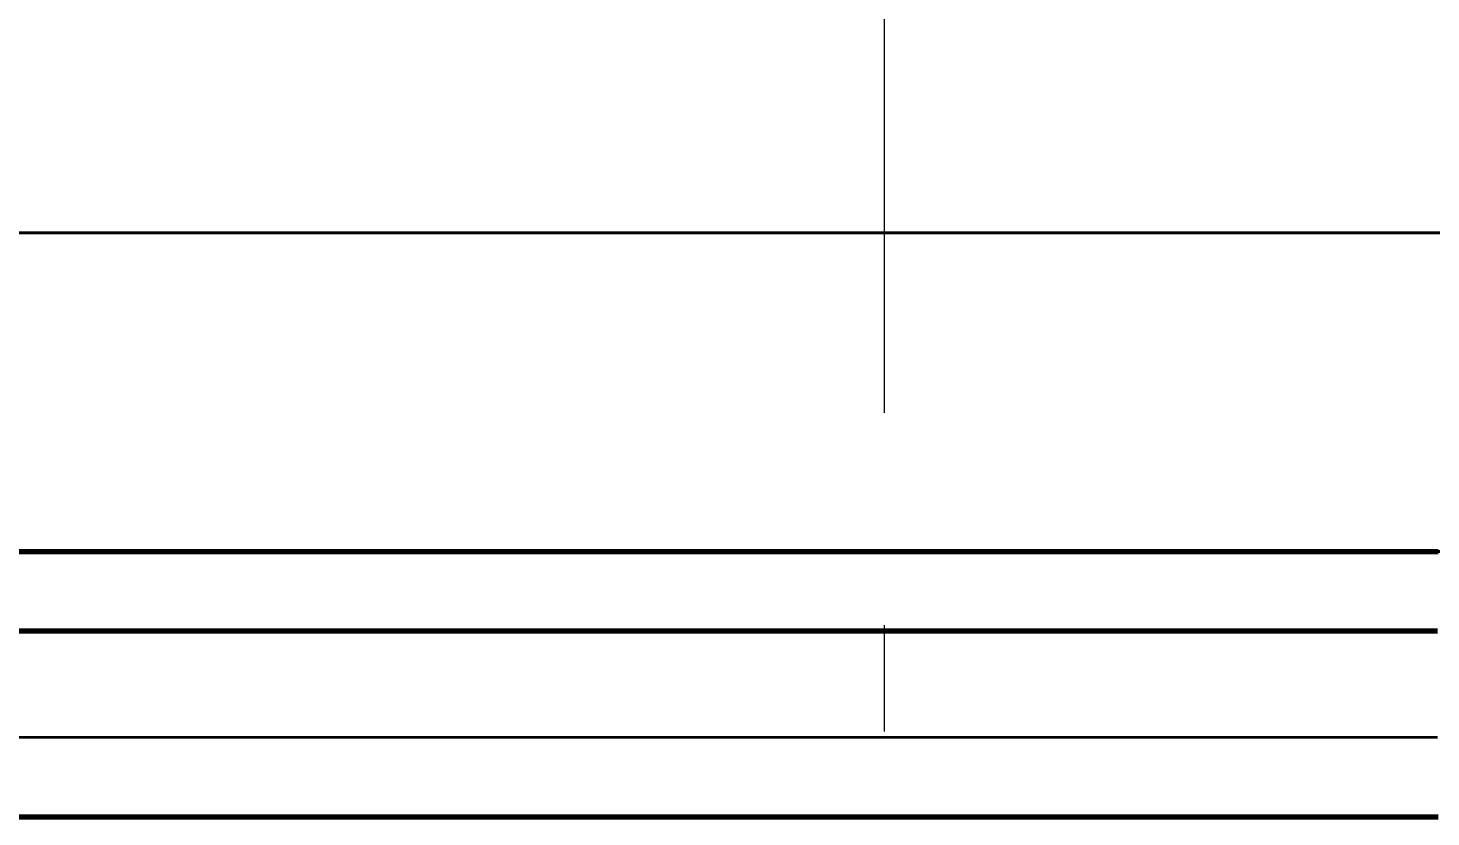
# Model space of a CAD drawing. Header units: millimetres. Extents: x 0 to 1554, y 0 to 420.
# Drawn here: x 118.66 to 131.87, y 304.7 to 312.12 of the extents above; entities that cross this region are included whole.
import ezdxf

# ---------------------------------------------------------------- set-up
doc = ezdxf.new("R2010")
doc.units = ezdxf.units.MM
doc.linetypes.add('IRAM-E-TRAZOS', pattern=[5, 4, -1])
doc.linetypes.add('IRAM-F-TRAZO-PUNTO', pattern=[20, 15, -2, 1, -2])
for name, color, linetype, lineweight in [('01-VISIBLE', 7, 'CONTINUOUS', 70), ('02-OCULTA', 4, 'IRAM-E-TRAZOS', 35), ('03-EJE', 1, 'IRAM-F-TRAZO-PUNTO', 18), ('04-COTA', 3, 'CONTINUOUS', 18)]:
    doc.layers.add(name, color=color, linetype=linetype, lineweight=lineweight)
doc.styles.add('ISO3098', font='isocpeur.ttf')
doc.dimstyles.new('FLAMA-IRAM', dxfattribs={"dimtxt": 3.5, "dimasz": 3.5, "dimexe": 2, "dimexo": 1.5, "dimgap": 1, "dimtad": 1, "dimdec": 1, "dimtxsty": 'ISO3098', "dimblk": 'IRAM_FLECHA', "dimblk1": 'IRAM_FLECHA', "dimblk2": 'IRAM_FLECHA', "dimcen": 2.5, "dimclrd": 256, "dimclre": 256, "dimclrt": 256, "dimazin": 3, "dimtfac": 1, "dimtmove": 0, "dimatfit": 3, "dimlwd": 18, "dimlwe": 18})

# ---------------------------------------------------------------- blocks, each defined once
blk = doc.blocks.new('IRAM_FLECHA')
blk.add_solid([(0, 0), (-1, 0.125), (-1, -0.125)])

msp = doc.modelspace()

# ---------------------------------------------------------------- linework, layer by layer
at = {"layer": '01-VISIBLE'}
for points in [[(118.503, 307.195), (118.704, 307.195), (118.904, 307.195), (119.105, 307.195), (119.306, 307.195), (119.506, 307.195), (119.707, 307.195), (119.907, 307.195), (120.108, 307.195), (120.308, 307.195), (120.509, 307.195), (120.709, 307.195), (120.91, 307.195), (121.11, 307.195), (121.311, 307.195), (121.511, 307.195), (121.712, 307.195), (121.912, 307.195), (122.113, 307.195), (122.313, 307.195), (122.514, 307.195), (122.714, 307.195), (122.915, 307.195), (123.116, 307.195), (123.316, 307.195), (123.517, 307.195), (123.717, 307.195), (123.918, 307.195), (124.118, 307.195), (124.319, 307.195), (124.519, 307.195), (124.72, 307.195), (124.92, 307.195), (125.121, 307.195), (125.321, 307.195), (125.522, 307.195), (125.722, 307.195), (125.923, 307.195), (126.123, 307.195), (126.324, 307.195), (126.524, 307.195), (126.725, 307.195), (126.926, 307.195), (127.126, 307.195), (127.327, 307.195), (127.527, 307.195), (127.728, 307.195), (127.928, 307.195), (128.129, 307.195), (128.329, 307.195), (128.53, 307.195), (128.73, 307.195), (128.931, 307.195), (129.131, 307.195), (129.332, 307.195), (129.532, 307.195), (129.733, 307.195), (129.933, 307.195), (130.134, 307.195), (130.334, 307.195), (130.535, 307.195), (130.736, 307.195), (130.936, 307.195), (131.137, 307.195), (131.337, 307.195), (131.538, 307.195), (131.738, 307.195), (131.939, 307.195)], [(131.932, 306.445), (131.732, 306.445), (131.531, 306.445), (131.331, 306.445), (131.131, 306.445), (130.931, 306.445), (130.73, 306.445), (130.53, 306.445), (130.33, 306.445), (130.13, 306.445), (129.929, 306.445), (129.729, 306.445), (129.529, 306.445), (129.328, 306.445), (129.128, 306.445), (128.928, 306.445), (128.728, 306.445), (128.527, 306.445), (128.327, 306.445), (128.127, 306.445), (127.927, 306.445), (127.726, 306.445), (127.526, 306.445), (127.326, 306.445), (127.126, 306.445), (126.925, 306.445), (126.725, 306.445), (126.525, 306.445), (126.324, 306.445), (126.124, 306.445), (125.924, 306.445), (125.724, 306.445), (125.523, 306.445), (125.323, 306.445), (125.123, 306.445), (124.923, 306.445), (124.722, 306.445), (124.522, 306.445), (124.322, 306.445), (124.122, 306.445), (123.921, 306.445), (123.721, 306.445), (123.521, 306.445), (123.32, 306.445), (123.12, 306.445), (122.92, 306.445), (122.72, 306.445), (122.519, 306.445), (122.319, 306.445), (122.119, 306.445), (121.919, 306.445), (121.718, 306.445), (121.518, 306.445), (121.318, 306.445), (121.118, 306.445), (120.917, 306.445), (120.717, 306.445), (120.517, 306.445), (120.316, 306.445), (120.116, 306.445), (119.916, 306.445), (119.716, 306.445), (119.515, 306.445), (119.315, 306.445), (119.115, 306.445), (118.915, 306.445), (118.714, 306.445), (118.514, 306.445)], [(118.503, 304.695), (118.704, 304.695), (118.904, 304.695), (119.105, 304.695), (119.306, 304.695), (119.506, 304.695), (119.707, 304.695), (119.907, 304.695), (120.108, 304.695), (120.308, 304.695), (120.509, 304.695), (120.709, 304.695), (120.91, 304.695), (121.11, 304.695), (121.311, 304.695), (121.511, 304.695), (121.712, 304.695), (121.912, 304.695), (122.113, 304.695), (122.313, 304.695), (122.514, 304.695), (122.714, 304.695), (122.915, 304.695), (123.116, 304.695), (123.316, 304.695), (123.517, 304.695), (123.717, 304.695), (123.918, 304.695), (124.118, 304.695), (124.319, 304.695), (124.519, 304.695), (124.72, 304.695), (124.92, 304.695), (125.121, 304.695), (125.321, 304.695), (125.522, 304.695), (125.722, 304.695), (125.923, 304.695), (126.123, 304.695), (126.324, 304.695), (126.524, 304.695), (126.725, 304.695), (126.926, 304.695), (127.126, 304.695), (127.327, 304.695), (127.527, 304.695), (127.728, 304.695), (127.928, 304.695), (128.129, 304.695), (128.329, 304.695), (128.53, 304.695), (128.73, 304.695), (128.931, 304.695), (129.131, 304.695), (129.332, 304.695), (129.532, 304.695), (129.733, 304.695), (129.933, 304.695), (130.134, 304.695), (130.334, 304.695), (130.535, 304.695), (130.736, 304.695), (130.936, 304.695), (131.137, 304.695), (131.337, 304.695), (131.538, 304.695), (131.738, 304.695), (131.939, 304.695)]]:
    msp.add_lwpolyline(points, dxfattribs=at)
at = {"layer": '02-OCULTA'}
for points in [[(131.925, 310.195), (131.725, 310.195), (131.525, 310.195), (131.325, 310.195), (131.125, 310.195), (130.925, 310.195), (130.725, 310.195), (130.525, 310.195), (130.325, 310.195), (130.125, 310.195), (129.925, 310.195), (129.725, 310.195), (129.525, 310.195), (129.325, 310.195), (129.125, 310.195), (128.925, 310.195), (128.725, 310.195), (128.525, 310.195), (128.325, 310.195), (128.125, 310.195), (127.925, 310.195), (127.725, 310.195), (127.525, 310.195), (127.325, 310.195), (127.125, 310.195), (126.925, 310.195), (126.725, 310.195), (126.525, 310.195), (126.325, 310.195), (126.125, 310.195), (125.925, 310.195), (125.725, 310.195), (125.525, 310.195), (125.325, 310.195), (125.125, 310.195), (124.925, 310.195), (124.725, 310.195), (124.525, 310.195), (124.325, 310.195), (124.125, 310.195), (123.925, 310.195), (123.725, 310.195), (123.525, 310.195), (123.325, 310.195), (123.125, 310.195), (122.925, 310.195), (122.725, 310.195), (122.525, 310.195), (122.325, 310.195), (122.125, 310.195), (121.925, 310.195), (121.725, 310.195), (121.525, 310.195), (121.325, 310.195), (121.125, 310.195), (120.925, 310.195), (120.725, 310.195), (120.525, 310.195), (120.325, 310.195), (120.125, 310.195), (119.925, 310.195), (119.725, 310.195), (119.525, 310.195), (119.325, 310.195), (119.125, 310.195), (118.925, 310.195), (118.725, 310.195), (118.525, 310.195)], [(118.525, 310.195), (118.725, 310.195), (118.925, 310.195), (119.125, 310.195), (119.325, 310.195), (119.525, 310.195), (119.725, 310.195), (119.925, 310.195), (120.125, 310.195), (120.325, 310.195), (120.525, 310.195), (120.725, 310.195), (120.925, 310.195), (121.125, 310.195), (121.325, 310.195), (121.525, 310.195), (121.725, 310.195), (121.925, 310.195), (122.125, 310.195), (122.325, 310.195), (122.525, 310.195), (122.725, 310.195), (122.925, 310.195), (123.125, 310.195), (123.325, 310.195), (123.525, 310.195), (123.725, 310.195), (123.925, 310.195), (124.125, 310.195), (124.325, 310.195), (124.525, 310.195), (124.725, 310.195), (124.925, 310.195), (125.125, 310.195), (125.325, 310.195), (125.525, 310.195), (125.725, 310.195), (125.925, 310.195), (126.125, 310.195), (126.325, 310.195), (126.525, 310.195), (126.725, 310.195), (126.925, 310.195), (127.125, 310.195), (127.325, 310.195), (127.525, 310.195), (127.725, 310.195), (127.925, 310.195), (128.125, 310.195), (128.325, 310.195), (128.525, 310.195), (128.725, 310.195), (128.925, 310.195), (129.125, 310.195), (129.325, 310.195), (129.525, 310.195), (129.725, 310.195), (129.925, 310.195), (130.125, 310.195), (130.325, 310.195), (130.525, 310.195), (130.725, 310.195), (130.925, 310.195), (131.125, 310.195), (131.325, 310.195), (131.525, 310.195), (131.725, 310.195), (131.925, 310.195)], [(132.04, 310.195), (131.839, 310.195), (131.639, 310.195), (131.438, 310.195), (131.237, 310.195), (131.037, 310.195), (130.836, 310.195), (130.636, 310.195), (130.435, 310.195), (130.235, 310.195), (130.034, 310.195), (129.834, 310.195), (129.633, 310.195), (129.432, 310.195), (129.232, 310.195), (129.031, 310.195), (128.831, 310.195), (128.63, 310.195), (128.43, 310.195), (128.229, 310.195), (128.029, 310.195), (127.828, 310.195), (127.627, 310.195), (127.427, 310.195), (127.226, 310.195), (127.026, 310.195), (126.825, 310.195), (126.625, 310.195), (126.424, 310.195), (126.224, 310.195), (126.023, 310.195), (125.823, 310.195), (125.622, 310.195), (125.421, 310.195), (125.221, 310.195), (125.02, 310.195), (124.82, 310.195), (124.619, 310.195), (124.419, 310.195), (124.218, 310.195), (124.018, 310.195), (123.817, 310.195), (123.616, 310.195), (123.416, 310.195), (123.215, 310.195), (123.015, 310.195), (122.814, 310.195), (122.614, 310.195), (122.413, 310.195), (122.213, 310.195), (122.012, 310.195), (121.811, 310.195), (121.611, 310.195), (121.41, 310.195), (121.21, 310.195), (121.009, 310.195), (120.809, 310.195), (120.608, 310.195), (120.408, 310.195), (120.207, 310.195), (120.006, 310.195), (119.806, 310.195), (119.605, 310.195), (119.405, 310.195), (119.204, 310.195), (119.004, 310.195), (118.803, 310.195), (118.603, 310.195)], [(118.603, 310.195), (118.803, 310.195), (119.004, 310.195), (119.204, 310.195), (119.405, 310.195), (119.605, 310.195), (119.806, 310.195), (120.006, 310.195), (120.207, 310.195), (120.408, 310.195), (120.608, 310.195), (120.809, 310.195), (121.009, 310.195), (121.21, 310.195), (121.41, 310.195), (121.611, 310.195), (121.811, 310.195), (122.012, 310.195), (122.213, 310.195), (122.413, 310.195), (122.614, 310.195), (122.814, 310.195), (123.015, 310.195), (123.215, 310.195), (123.416, 310.195), (123.616, 310.195), (123.817, 310.195), (124.018, 310.195), (124.218, 310.195), (124.419, 310.195), (124.619, 310.195), (124.82, 310.195), (125.02, 310.195), (125.221, 310.195), (125.421, 310.195), (125.622, 310.195), (125.823, 310.195), (126.023, 310.195), (126.224, 310.195), (126.424, 310.195), (126.625, 310.195), (126.825, 310.195), (127.026, 310.195), (127.226, 310.195), (127.427, 310.195), (127.627, 310.195), (127.828, 310.195), (128.029, 310.195), (128.229, 310.195), (128.43, 310.195), (128.63, 310.195), (128.831, 310.195), (129.031, 310.195), (129.232, 310.195), (129.432, 310.195), (129.633, 310.195), (129.834, 310.195), (130.034, 310.195), (130.235, 310.195), (130.435, 310.195), (130.636, 310.195), (130.836, 310.195), (131.037, 310.195), (131.237, 310.195), (131.438, 310.195), (131.639, 310.195), (131.839, 310.195), (132.04, 310.195)], [(131.939, 307.195), (131.738, 307.195), (131.538, 307.195), (131.337, 307.195), (131.137, 307.195), (130.936, 307.195), (130.736, 307.195), (130.535, 307.195), (130.334, 307.195), (130.134, 307.195), (129.933, 307.195), (129.733, 307.195), (129.532, 307.195), (129.332, 307.195), (129.131, 307.195), (128.931, 307.195), (128.73, 307.195), (128.53, 307.195), (128.329, 307.195), (128.129, 307.195), (127.928, 307.195), (127.728, 307.195), (127.527, 307.195), (127.327, 307.195), (127.126, 307.195), (126.926, 307.195), (126.725, 307.195), (126.524, 307.195), (126.324, 307.195), (126.123, 307.195), (125.923, 307.195), (125.722, 307.195), (125.522, 307.195), (125.321, 307.195), (125.121, 307.195), (124.92, 307.195), (124.72, 307.195), (124.519, 307.195), (124.319, 307.195), (124.118, 307.195), (123.918, 307.195), (123.717, 307.195), (123.517, 307.195), (123.316, 307.195), (123.116, 307.195), (122.915, 307.195), (122.714, 307.195), (122.514, 307.195), (122.313, 307.195), (122.113, 307.195), (121.912, 307.195), (121.712, 307.195), (121.511, 307.195), (121.311, 307.195), (121.11, 307.195), (120.91, 307.195), (120.709, 307.195), (120.509, 307.195), (120.308, 307.195), (120.108, 307.195), (119.907, 307.195), (119.707, 307.195), (119.506, 307.195), (119.306, 307.195), (119.105, 307.195), (118.904, 307.195), (118.704, 307.195), (118.503, 307.195)], [(131.925, 307.195), (131.725, 307.195), (131.525, 307.195), (131.325, 307.195), (131.125, 307.195), (130.925, 307.195), (130.725, 307.195), (130.525, 307.195), (130.325, 307.195), (130.125, 307.195), (129.925, 307.195), (129.725, 307.195), (129.525, 307.195), (129.325, 307.195), (129.125, 307.195), (128.925, 307.195), (128.725, 307.195), (128.525, 307.195), (128.325, 307.195), (128.125, 307.195), (127.925, 307.195), (127.725, 307.195), (127.525, 307.195), (127.325, 307.195), (127.125, 307.195), (126.925, 307.195), (126.725, 307.195), (126.525, 307.195), (126.325, 307.195), (126.125, 307.195), (125.925, 307.195), (125.725, 307.195), (125.525, 307.195), (125.325, 307.195), (125.125, 307.195), (124.925, 307.195), (124.725, 307.195), (124.525, 307.195), (124.325, 307.195), (124.125, 307.195), (123.925, 307.195), (123.725, 307.195), (123.525, 307.195), (123.325, 307.195), (123.125, 307.195), (122.925, 307.195), (122.725, 307.195), (122.525, 307.195), (122.325, 307.195), (122.125, 307.195), (121.925, 307.195), (121.725, 307.195), (121.525, 307.195), (121.325, 307.195), (121.125, 307.195), (120.925, 307.195), (120.725, 307.195), (120.525, 307.195), (120.325, 307.195), (120.125, 307.195), (119.925, 307.195), (119.725, 307.195), (119.525, 307.195), (119.325, 307.195), (119.125, 307.195), (118.925, 307.195), (118.725, 307.195), (118.525, 307.195)], [(118.525, 307.195), (118.725, 307.195), (118.925, 307.195), (119.125, 307.195), (119.325, 307.195), (119.525, 307.195), (119.725, 307.195), (119.925, 307.195), (120.125, 307.195), (120.325, 307.195), (120.525, 307.195), (120.725, 307.195), (120.925, 307.195), (121.125, 307.195), (121.325, 307.195), (121.525, 307.195), (121.725, 307.195), (121.925, 307.195), (122.125, 307.195), (122.325, 307.195), (122.525, 307.195), (122.725, 307.195), (122.925, 307.195), (123.125, 307.195), (123.325, 307.195), (123.525, 307.195), (123.725, 307.195), (123.925, 307.195), (124.125, 307.195), (124.325, 307.195), (124.525, 307.195), (124.725, 307.195), (124.925, 307.195), (125.125, 307.195), (125.325, 307.195), (125.525, 307.195), (125.725, 307.195), (125.925, 307.195), (126.125, 307.195), (126.325, 307.195), (126.525, 307.195), (126.725, 307.195), (126.925, 307.195), (127.125, 307.195), (127.325, 307.195), (127.525, 307.195), (127.725, 307.195), (127.925, 307.195), (128.125, 307.195), (128.325, 307.195), (128.525, 307.195), (128.725, 307.195), (128.925, 307.195), (129.125, 307.195), (129.325, 307.195), (129.525, 307.195), (129.725, 307.195), (129.925, 307.195), (130.125, 307.195), (130.325, 307.195), (130.525, 307.195), (130.725, 307.195), (130.925, 307.195), (131.125, 307.195), (131.325, 307.195), (131.525, 307.195), (131.725, 307.195), (131.925, 307.195)], [(131.925, 307.195), (131.725, 307.195), (131.525, 307.195), (131.325, 307.195), (131.125, 307.195), (130.925, 307.195), (130.725, 307.195), (130.525, 307.195), (130.325, 307.195), (130.125, 307.195), (129.925, 307.195), (129.725, 307.195), (129.525, 307.195), (129.325, 307.195), (129.125, 307.195), (128.925, 307.195), (128.725, 307.195), (128.525, 307.195), (128.325, 307.195), (128.125, 307.195), (127.925, 307.195), (127.725, 307.195), (127.525, 307.195), (127.325, 307.195), (127.125, 307.195), (126.925, 307.195), (126.725, 307.195), (126.525, 307.195), (126.325, 307.195), (126.125, 307.195), (125.925, 307.195), (125.725, 307.195), (125.525, 307.195), (125.325, 307.195), (125.125, 307.195), (124.925, 307.195), (124.725, 307.195), (124.525, 307.195), (124.325, 307.195), (124.125, 307.195), (123.925, 307.195), (123.725, 307.195), (123.525, 307.195), (123.325, 307.195), (123.125, 307.195), (122.925, 307.195), (122.725, 307.195), (122.525, 307.195), (122.325, 307.195), (122.125, 307.195), (121.925, 307.195), (121.725, 307.195), (121.525, 307.195), (121.325, 307.195), (121.125, 307.195), (120.925, 307.195), (120.725, 307.195), (120.525, 307.195), (120.325, 307.195), (120.125, 307.195), (119.925, 307.195), (119.725, 307.195), (119.525, 307.195), (119.325, 307.195), (119.125, 307.195), (118.925, 307.195), (118.725, 307.195), (118.525, 307.195)], [(118.525, 307.195), (118.725, 307.195), (118.925, 307.195), (119.125, 307.195), (119.325, 307.195), (119.525, 307.195), (119.725, 307.195), (119.925, 307.195), (120.125, 307.195), (120.325, 307.195), (120.525, 307.195), (120.725, 307.195), (120.925, 307.195), (121.125, 307.195), (121.325, 307.195), (121.525, 307.195), (121.725, 307.195), (121.925, 307.195), (122.125, 307.195), (122.325, 307.195), (122.525, 307.195), (122.725, 307.195), (122.925, 307.195), (123.125, 307.195), (123.325, 307.195), (123.525, 307.195), (123.725, 307.195), (123.925, 307.195), (124.125, 307.195), (124.325, 307.195), (124.525, 307.195), (124.725, 307.195), (124.925, 307.195), (125.125, 307.195), (125.325, 307.195), (125.525, 307.195), (125.725, 307.195), (125.925, 307.195), (126.125, 307.195), (126.325, 307.195), (126.525, 307.195), (126.725, 307.195), (126.925, 307.195), (127.125, 307.195), (127.325, 307.195), (127.525, 307.195), (127.725, 307.195), (127.925, 307.195), (128.125, 307.195), (128.325, 307.195), (128.525, 307.195), (128.725, 307.195), (128.925, 307.195), (129.125, 307.195), (129.325, 307.195), (129.525, 307.195), (129.725, 307.195), (129.925, 307.195), (130.125, 307.195), (130.325, 307.195), (130.525, 307.195), (130.725, 307.195), (130.925, 307.195), (131.125, 307.195), (131.325, 307.195), (131.525, 307.195), (131.725, 307.195), (131.925, 307.195)], [(132.04, 307.195), (131.839, 307.195), (131.639, 307.195), (131.438, 307.195), (131.237, 307.195), (131.037, 307.195), (130.836, 307.195), (130.636, 307.195), (130.435, 307.195), (130.235, 307.195), (130.034, 307.195), (129.834, 307.195), (129.633, 307.195), (129.432, 307.195), (129.232, 307.195), (129.031, 307.195), (128.831, 307.195), (128.63, 307.195), (128.43, 307.195), (128.229, 307.195), (128.029, 307.195), (127.828, 307.195), (127.627, 307.195), (127.427, 307.195), (127.226, 307.195), (127.026, 307.195), (126.825, 307.195), (126.625, 307.195), (126.424, 307.195), (126.224, 307.195), (126.023, 307.195), (125.823, 307.195), (125.622, 307.195), (125.421, 307.195), (125.221, 307.195), (125.02, 307.195), (124.82, 307.195), (124.619, 307.195), (124.419, 307.195), (124.218, 307.195), (124.018, 307.195), (123.817, 307.195), (123.616, 307.195), (123.416, 307.195), (123.215, 307.195), (123.015, 307.195), (122.814, 307.195), (122.614, 307.195), (122.413, 307.195), (122.213, 307.195), (122.012, 307.195), (121.811, 307.195), (121.611, 307.195), (121.41, 307.195), (121.21, 307.195), (121.009, 307.195), (120.809, 307.195), (120.608, 307.195), (120.408, 307.195), (120.207, 307.195), (120.006, 307.195), (119.806, 307.195), (119.605, 307.195), (119.405, 307.195), (119.204, 307.195), (119.004, 307.195), (118.803, 307.195), (118.603, 307.195)], [(118.603, 307.195), (118.803, 307.195), (119.004, 307.195), (119.204, 307.195), (119.405, 307.195), (119.605, 307.195), (119.806, 307.195), (120.006, 307.195), (120.207, 307.195), (120.408, 307.195), (120.608, 307.195), (120.809, 307.195), (121.009, 307.195), (121.21, 307.195), (121.41, 307.195), (121.611, 307.195), (121.811, 307.195), (122.012, 307.195), (122.213, 307.195), (122.413, 307.195), (122.614, 307.195), (122.814, 307.195), (123.015, 307.195), (123.215, 307.195), (123.416, 307.195), (123.616, 307.195), (123.817, 307.195), (124.018, 307.195), (124.218, 307.195), (124.419, 307.195), (124.619, 307.195), (124.82, 307.195), (125.02, 307.195), (125.221, 307.195), (125.421, 307.195), (125.622, 307.195), (125.823, 307.195), (126.023, 307.195), (126.224, 307.195), (126.424, 307.195), (126.625, 307.195), (126.825, 307.195), (127.026, 307.195), (127.226, 307.195), (127.427, 307.195), (127.627, 307.195), (127.828, 307.195), (128.029, 307.195), (128.229, 307.195), (128.43, 307.195), (128.63, 307.195), (128.831, 307.195), (129.031, 307.195), (129.232, 307.195), (129.432, 307.195), (129.633, 307.195), (129.834, 307.195), (130.034, 307.195), (130.235, 307.195), (130.435, 307.195), (130.636, 307.195), (130.836, 307.195), (131.037, 307.195), (131.237, 307.195), (131.438, 307.195), (131.639, 307.195), (131.839, 307.195), (132.04, 307.195)], [(131.932, 306.445), (131.732, 306.445), (131.531, 306.445), (131.331, 306.445), (131.131, 306.445), (130.931, 306.445), (130.73, 306.445), (130.53, 306.445), (130.33, 306.445), (130.13, 306.445), (129.929, 306.445), (129.729, 306.445), (129.529, 306.445), (129.328, 306.445), (129.128, 306.445), (128.928, 306.445), (128.728, 306.445), (128.527, 306.445), (128.327, 306.445), (128.127, 306.445), (127.927, 306.445), (127.726, 306.445), (127.526, 306.445), (127.326, 306.445), (127.126, 306.445), (126.925, 306.445), (126.725, 306.445), (126.525, 306.445), (126.324, 306.445), (126.124, 306.445), (125.924, 306.445), (125.724, 306.445), (125.523, 306.445), (125.323, 306.445), (125.123, 306.445), (124.923, 306.445), (124.722, 306.445), (124.522, 306.445), (124.322, 306.445), (124.122, 306.445), (123.921, 306.445), (123.721, 306.445), (123.521, 306.445), (123.321, 306.445), (123.12, 306.445), (122.92, 306.445), (122.72, 306.445), (122.519, 306.445), (122.319, 306.445), (122.119, 306.445), (121.919, 306.445), (121.718, 306.445), (121.518, 306.445), (121.318, 306.445), (121.118, 306.445), (120.917, 306.445), (120.717, 306.445), (120.517, 306.445), (120.317, 306.445), (120.116, 306.445), (119.916, 306.445), (119.716, 306.445), (119.515, 306.445), (119.315, 306.445), (119.115, 306.445), (118.915, 306.445), (118.714, 306.445), (118.514, 306.445)], [(118.514, 305.445), (118.714, 305.445), (118.915, 305.445), (119.115, 305.445), (119.315, 305.445), (119.515, 305.445), (119.716, 305.445), (119.916, 305.445), (120.116, 305.445), (120.316, 305.445), (120.517, 305.445), (120.717, 305.445), (120.917, 305.445), (121.118, 305.445), (121.318, 305.445), (121.518, 305.445), (121.718, 305.445), (121.919, 305.445), (122.119, 305.445), (122.319, 305.445), (122.519, 305.445), (122.72, 305.445), (122.92, 305.445), (123.12, 305.445), (123.32, 305.445), (123.521, 305.445), (123.721, 305.445), (123.921, 305.445), (124.122, 305.445), (124.322, 305.445), (124.522, 305.445), (124.722, 305.445), (124.923, 305.445), (125.123, 305.445), (125.323, 305.445), (125.523, 305.445), (125.724, 305.445), (125.924, 305.445), (126.124, 305.445), (126.324, 305.445), (126.525, 305.445), (126.725, 305.445), (126.925, 305.445), (127.126, 305.445), (127.326, 305.445), (127.526, 305.445), (127.726, 305.445), (127.927, 305.445), (128.127, 305.445), (128.327, 305.445), (128.527, 305.445), (128.728, 305.445), (128.928, 305.445), (129.128, 305.445), (129.328, 305.445), (129.529, 305.445), (129.729, 305.445), (129.929, 305.445), (130.13, 305.445), (130.33, 305.445), (130.53, 305.445), (130.73, 305.445), (130.931, 305.445), (131.131, 305.445), (131.331, 305.445), (131.531, 305.445), (131.732, 305.445), (131.932, 305.445)], [(118.514, 305.445), (118.714, 305.445), (118.915, 305.445), (119.115, 305.445), (119.315, 305.445), (119.515, 305.445), (119.716, 305.445), (119.916, 305.445), (120.116, 305.445), (120.316, 305.445), (120.517, 305.445), (120.717, 305.445), (120.917, 305.445), (121.118, 305.445), (121.318, 305.445), (121.518, 305.445), (121.718, 305.445), (121.919, 305.445), (122.119, 305.445), (122.319, 305.445), (122.519, 305.445), (122.72, 305.445), (122.92, 305.445), (123.12, 305.445), (123.32, 305.445), (123.521, 305.445), (123.721, 305.445), (123.921, 305.445), (124.122, 305.445), (124.322, 305.445), (124.522, 305.445), (124.722, 305.445), (124.923, 305.445), (125.123, 305.445), (125.323, 305.445), (125.523, 305.445), (125.724, 305.445), (125.924, 305.445), (126.124, 305.445), (126.324, 305.445), (126.525, 305.445), (126.725, 305.445), (126.925, 305.445), (127.126, 305.445), (127.326, 305.445), (127.526, 305.445), (127.726, 305.445), (127.927, 305.445), (128.127, 305.445), (128.327, 305.445), (128.527, 305.445), (128.728, 305.445), (128.928, 305.445), (129.128, 305.445), (129.328, 305.445), (129.529, 305.445), (129.729, 305.445), (129.929, 305.445), (130.13, 305.445), (130.33, 305.445), (130.53, 305.445), (130.73, 305.445), (130.931, 305.445), (131.131, 305.445), (131.331, 305.445), (131.531, 305.445), (131.732, 305.445), (131.932, 305.445)], [(131.939, 304.695), (131.738, 304.695), (131.538, 304.695), (131.337, 304.695), (131.137, 304.695), (130.936, 304.695), (130.736, 304.695), (130.535, 304.695), (130.334, 304.695), (130.134, 304.695), (129.933, 304.695), (129.733, 304.695), (129.532, 304.695), (129.332, 304.695), (129.131, 304.695), (128.931, 304.695), (128.73, 304.695), (128.53, 304.695), (128.329, 304.695), (128.129, 304.695), (127.928, 304.695), (127.728, 304.695), (127.527, 304.695), (127.327, 304.695), (127.126, 304.695), (126.926, 304.695), (126.725, 304.695), (126.524, 304.695), (126.324, 304.695), (126.123, 304.695), (125.923, 304.695), (125.722, 304.695), (125.522, 304.695), (125.321, 304.695), (125.121, 304.695), (124.92, 304.695), (124.72, 304.695), (124.519, 304.695), (124.319, 304.695), (124.118, 304.695), (123.918, 304.695), (123.717, 304.695), (123.517, 304.695), (123.316, 304.695), (123.116, 304.695), (122.915, 304.695), (122.714, 304.695), (122.514, 304.695), (122.313, 304.695), (122.113, 304.695), (121.912, 304.695), (121.712, 304.695), (121.511, 304.695), (121.311, 304.695), (121.11, 304.695), (120.91, 304.695), (120.709, 304.695), (120.509, 304.695), (120.308, 304.695), (120.108, 304.695), (119.907, 304.695), (119.707, 304.695), (119.506, 304.695), (119.306, 304.695), (119.105, 304.695), (118.904, 304.695), (118.704, 304.695), (118.503, 304.695)], [(131.925, 304.695), (131.725, 304.695), (131.525, 304.695), (131.325, 304.695), (131.125, 304.695), (130.925, 304.695), (130.725, 304.695), (130.525, 304.695), (130.325, 304.695), (130.125, 304.695), (129.925, 304.695), (129.725, 304.695), (129.525, 304.695), (129.325, 304.695), (129.125, 304.695), (128.925, 304.695), (128.725, 304.695), (128.525, 304.695), (128.325, 304.695), (128.125, 304.695), (127.925, 304.695), (127.725, 304.695), (127.525, 304.695), (127.325, 304.695), (127.125, 304.695), (126.925, 304.695), (126.725, 304.695), (126.525, 304.695), (126.325, 304.695), (126.125, 304.695), (125.925, 304.695), (125.725, 304.695), (125.525, 304.695), (125.325, 304.695), (125.125, 304.695), (124.925, 304.695), (124.725, 304.695), (124.525, 304.695), (124.325, 304.695), (124.125, 304.695), (123.925, 304.695), (123.725, 304.695), (123.525, 304.695), (123.325, 304.695), (123.125, 304.695), (122.925, 304.695), (122.725, 304.695), (122.525, 304.695), (122.325, 304.695), (122.125, 304.695), (121.925, 304.695), (121.725, 304.695), (121.525, 304.695), (121.325, 304.695), (121.125, 304.695), (120.925, 304.695), (120.725, 304.695), (120.525, 304.695), (120.325, 304.695), (120.125, 304.695), (119.925, 304.695), (119.725, 304.695), (119.525, 304.695), (119.325, 304.695), (119.125, 304.695), (118.925, 304.695), (118.725, 304.695), (118.525, 304.695)], [(118.525, 304.695), (118.725, 304.695), (118.925, 304.695), (119.125, 304.695), (119.325, 304.695), (119.525, 304.695), (119.725, 304.695), (119.925, 304.695), (120.125, 304.695), (120.325, 304.695), (120.525, 304.695), (120.725, 304.695), (120.925, 304.695), (121.125, 304.695), (121.325, 304.695), (121.525, 304.695), (121.725, 304.695), (121.925, 304.695), (122.125, 304.695), (122.325, 304.695), (122.525, 304.695), (122.725, 304.695), (122.925, 304.695), (123.125, 304.695), (123.325, 304.695), (123.525, 304.695), (123.725, 304.695), (123.925, 304.695), (124.125, 304.695), (124.325, 304.695), (124.525, 304.695), (124.725, 304.695), (124.925, 304.695), (125.125, 304.695), (125.325, 304.695), (125.525, 304.695), (125.725, 304.695), (125.925, 304.695), (126.125, 304.695), (126.325, 304.695), (126.525, 304.695), (126.725, 304.695), (126.925, 304.695), (127.125, 304.695), (127.325, 304.695), (127.525, 304.695), (127.725, 304.695), (127.925, 304.695), (128.125, 304.695), (128.325, 304.695), (128.525, 304.695), (128.725, 304.695), (128.925, 304.695), (129.125, 304.695), (129.325, 304.695), (129.525, 304.695), (129.725, 304.695), (129.925, 304.695), (130.125, 304.695), (130.325, 304.695), (130.525, 304.695), (130.725, 304.695), (130.925, 304.695), (131.125, 304.695), (131.325, 304.695), (131.525, 304.695), (131.725, 304.695), (131.925, 304.695)]]:
    msp.add_lwpolyline(points, dxfattribs=at)
at = {"layer": '03-EJE'}
msp.add_line((126.725, 168.5), (126.725, 321.5), dxfattribs=at)

# ---------------------------------------------------------------- dimensions: what is measured, and where the dimension line sits
at = {"layer": '04-COTA'}
for base, p1, text in [((98.675, 307.195), (107.675, 307.195), '<>±0,3'), ((89.675, 170.5), (107.675, 170.5), '<>±0,5')]:
    msp.add_linear_dim(base=base, p1=p1, p2=(119.475, 319.5), angle=90, text=text, dimstyle='FLAMA-IRAM', override={"dimlfac": 2}, dxfattribs=at).render()

doc.saveas('drawing.dxf')
